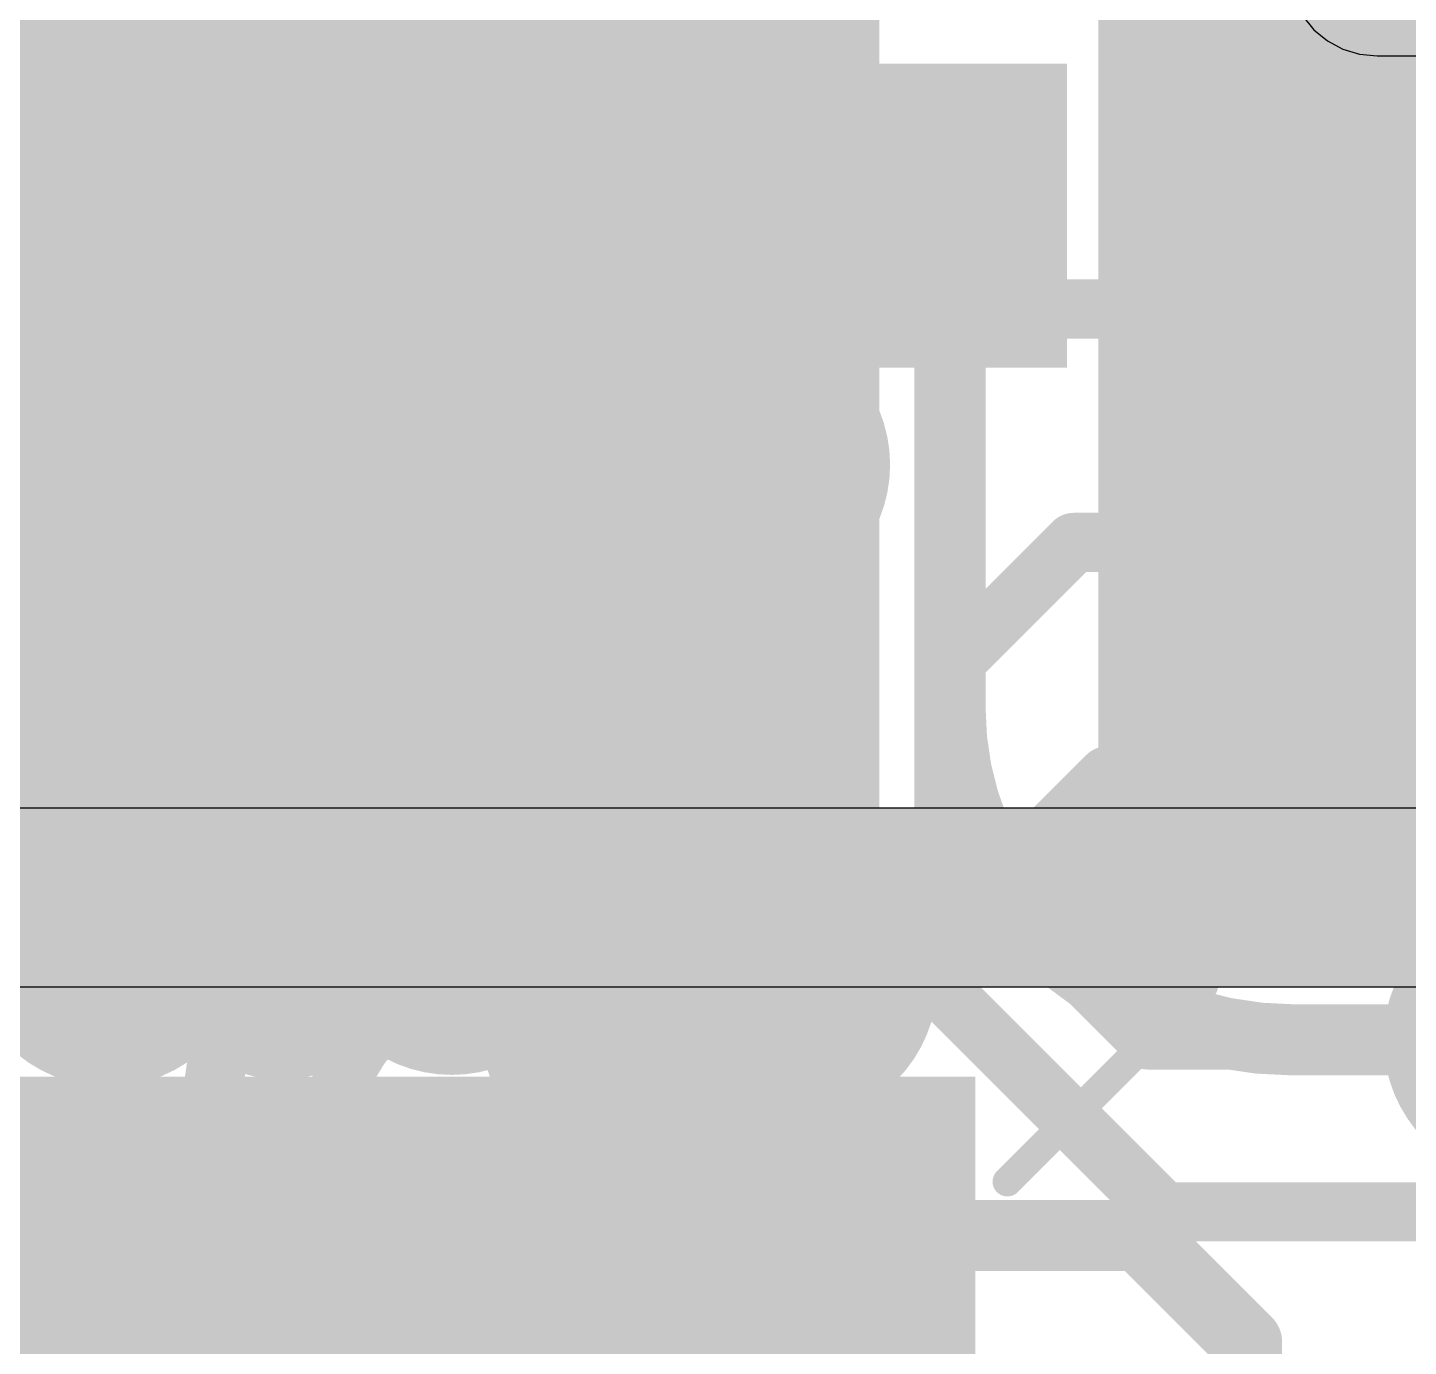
# Model space of a CAD drawing. Header units: millimetres. Extents: x 2.49 to 5.32, y 1.64 to 4.48.
# Drawn here: x 3.8755 to 4.1083, y 2.0143 to 2.2367 of the extents above; entities that cross this region are included whole.
import ezdxf

# ---------------------------------------------------------------- set-up
doc = ezdxf.new("R2010")
doc.units = ezdxf.units.MM
doc.header["$MEASUREMENT"] = 0
for name, color, linetype in [('BottomLayer', 5, 'Continuous'), ('BottomPaste', 16, 'Continuous'), ('BottomSolder', 6, 'Continuous'), ('InternalPlane1', 76, 'Continuous'), ('InternalPlane2', 16, 'Continuous'), ('Mechanical2', 216, 'Continuous'), ('MultiLayer', 9, 'Continuous'), ('TopLayer', 1, 'Continuous'), ('TopOverlay', 2, 'Continuous'), ('TopPaste', 8, 'Continuous'), ('TopSolder', 216, 'Continuous'), ('ViaHoleLayer', 16, 'Continuous')]:
    doc.layers.add(name, color=color, linetype=linetype)

# ---------------------------------------------------------------- blocks, each defined once
blk = doc.blocks.new('M55_7012042R_B_4')
at = {"layer": 'BottomLayer'}
for points in [[(-0.19075, -0.12992), (-0.15925, -0.12992), (-0.19075, -0.08661), (-0.15925, -0.08661)], [(-0.14075, -0.12992), (-0.10925, -0.12992), (-0.14075, -0.08661), (-0.10925, -0.08661)], [(-0.09075, -0.12992), (-0.05925, -0.12992), (-0.09075, -0.08661), (-0.05925, -0.08661)], [(-0.04075, -0.12992), (-0.00925, -0.12992), (-0.04075, -0.08661), (-0.00925, -0.08661)], [(0.00925, -0.12992), (0.04075, -0.12992), (0.00925, -0.08661), (0.04075, -0.08661)]]:
    blk.add_solid(points, dxfattribs=at)
at = {"layer": 'BottomPaste'}
for points in [[(-0.19075, -0.12992), (-0.15925, -0.12992), (-0.19075, -0.08661), (-0.15925, -0.08661)], [(-0.14075, -0.12992), (-0.10925, -0.12992), (-0.14075, -0.08661), (-0.10925, -0.08661)], [(-0.09075, -0.12992), (-0.05925, -0.12992), (-0.09075, -0.08661), (-0.05925, -0.08661)], [(-0.04075, -0.12992), (-0.00925, -0.12992), (-0.04075, -0.08661), (-0.00925, -0.08661)], [(0.00925, -0.12992), (0.04075, -0.12992), (0.00925, -0.08661), (0.04075, -0.08661)]]:
    blk.add_solid(points, dxfattribs=at)
at = {"layer": 'BottomSolder'}
for points in [[(-0.19475, -0.13392), (-0.15525, -0.13392), (-0.19475, -0.08261), (-0.15525, -0.08261)], [(-0.14475, -0.13392), (-0.10525, -0.13392), (-0.14475, -0.08261), (-0.10525, -0.08261)], [(-0.09475, -0.13392), (-0.05525, -0.13392), (-0.09475, -0.08261), (-0.05525, -0.08261)], [(-0.04475, -0.13392), (-0.00525, -0.13392), (-0.04475, -0.08261), (-0.00525, -0.08261)], [(0.00525, -0.13392), (0.04475, -0.13392), (0.00525, -0.08261), (0.04475, -0.08261)]]:
    blk.add_solid(points, dxfattribs=at)
blk = doc.blocks.new('48__________7_7__35')
at = {"layer": 'TopLayer'}
for points in [[(-0.09843, 0.09843), (-0.09843, -0.09843), (0.09843, 0.09843), (0.09843, -0.09843)], [(0.14331, 0.03583), (0.14331, 0.02323), (0.19134, 0.03583), (0.19134, 0.02323)], [(0.14331, 0.01614), (0.14331, 0.00354), (0.19134, 0.01614), (0.19134, 0.00354)], [(0.14331, -0.00354), (0.14331, -0.01614), (0.19134, -0.00354), (0.19134, -0.01614)], [(0.14331, -0.02323), (0.14331, -0.03583), (0.19134, -0.02323), (0.19134, -0.03583)], [(0.14331, -0.04291), (0.14331, -0.05551), (0.19134, -0.04291), (0.19134, -0.05551)], [(0.14331, -0.0626), (0.14331, -0.0752), (0.19134, -0.0626), (0.19134, -0.0752)], [(0.14331, -0.08228), (0.14331, -0.09488), (0.19134, -0.08228), (0.19134, -0.09488)], [(0.14331, -0.10197), (0.14331, -0.11457), (0.19134, -0.10197), (0.19134, -0.11457)], [(-0.03583, -0.14331), (-0.03583, -0.19134), (-0.02323, -0.14331), (-0.02323, -0.19134)], [(-0.01614, -0.14331), (-0.01614, -0.19134), (-0.00354, -0.14331), (-0.00354, -0.19134)], [(0.00354, -0.14331), (0.00354, -0.19134), (0.01614, -0.14331), (0.01614, -0.19134)], [(0.02323, -0.14331), (0.02323, -0.19134), (0.03583, -0.14331), (0.03583, -0.19134)], [(0.04291, -0.14331), (0.04291, -0.19134), (0.05551, -0.14331), (0.05551, -0.19134)], [(0.0626, -0.14331), (0.0626, -0.19134), (0.0752, -0.14331), (0.0752, -0.19134)], [(0.08228, -0.14331), (0.08228, -0.19134), (0.09488, -0.14331), (0.09488, -0.19134)], [(0.10197, -0.14331), (0.10197, -0.19134), (0.11457, -0.14331), (0.11457, -0.19134)]]:
    blk.add_solid(points, dxfattribs=at)
at = {"layer": 'TopOverlay', "const_width": 0.005}
blk.add_lwpolyline([(0.124, -0.157), (0.157, -0.124)], dxfattribs=at)
at = {"layer": 'TopOverlay', "const_width": 0.0025}
for points in [[(0.15575, -0.124, 1), (0.15825, -0.124, 1)], [(0.12275, -0.157, 1), (0.12525, -0.157, 1)]]:
    blk.add_lwpolyline(points, format="xyb", close=True, dxfattribs=at)
at = {"layer": 'TopPaste'}
for points in [[(-0.09843, 0.09843), (-0.09843, -0.09843), (0.09843, 0.09843), (0.09843, -0.09843)], [(0.14331, 0.03583), (0.14331, 0.02323), (0.19134, 0.03583), (0.19134, 0.02323)], [(0.14331, 0.01614), (0.14331, 0.00354), (0.19134, 0.01614), (0.19134, 0.00354)], [(0.14331, -0.00354), (0.14331, -0.01614), (0.19134, -0.00354), (0.19134, -0.01614)], [(0.14331, -0.02323), (0.14331, -0.03583), (0.19134, -0.02323), (0.19134, -0.03583)], [(0.14331, -0.04291), (0.14331, -0.05551), (0.19134, -0.04291), (0.19134, -0.05551)], [(0.14331, -0.0626), (0.14331, -0.0752), (0.19134, -0.0626), (0.19134, -0.0752)], [(0.14331, -0.08228), (0.14331, -0.09488), (0.19134, -0.08228), (0.19134, -0.09488)], [(0.14331, -0.10197), (0.14331, -0.11457), (0.19134, -0.10197), (0.19134, -0.11457)], [(-0.03583, -0.14331), (-0.03583, -0.19134), (-0.02323, -0.14331), (-0.02323, -0.19134)], [(-0.01614, -0.14331), (-0.01614, -0.19134), (-0.00354, -0.14331), (-0.00354, -0.19134)], [(0.00354, -0.14331), (0.00354, -0.19134), (0.01614, -0.14331), (0.01614, -0.19134)], [(0.02323, -0.14331), (0.02323, -0.19134), (0.03583, -0.14331), (0.03583, -0.19134)], [(0.04291, -0.14331), (0.04291, -0.19134), (0.05551, -0.14331), (0.05551, -0.19134)], [(0.0626, -0.14331), (0.0626, -0.19134), (0.0752, -0.14331), (0.0752, -0.19134)], [(0.08228, -0.14331), (0.08228, -0.19134), (0.09488, -0.14331), (0.09488, -0.19134)], [(0.10197, -0.14331), (0.10197, -0.19134), (0.11457, -0.14331), (0.11457, -0.19134)]]:
    blk.add_solid(points, dxfattribs=at)
at = {"layer": 'TopSolder'}
for points in [[(-0.10243, 0.10243), (-0.10243, -0.10243), (0.10243, 0.10243), (0.10243, -0.10243)], [(0.13931, 0.03983), (0.13931, 0.01923), (0.19534, 0.03983), (0.19534, 0.01923)], [(0.13931, 0.02014), (0.13931, -0.00046), (0.19534, 0.02014), (0.19534, -0.00046)], [(0.13931, 0.00046), (0.13931, -0.02014), (0.19534, 0.00046), (0.19534, -0.02014)], [(0.13931, -0.01923), (0.13931, -0.03983), (0.19534, -0.01923), (0.19534, -0.03983)], [(0.13931, -0.03891), (0.13931, -0.05951), (0.19534, -0.03891), (0.19534, -0.05951)], [(0.13931, -0.0586), (0.13931, -0.0792), (0.19534, -0.0586), (0.19534, -0.0792)], [(0.13931, -0.07828), (0.13931, -0.09888), (0.19534, -0.07828), (0.19534, -0.09888)], [(0.13931, -0.09797), (0.13931, -0.11857), (0.19534, -0.09797), (0.19534, -0.11857)], [(-0.05951, -0.13931), (-0.05951, -0.19534), (-0.03891, -0.13931), (-0.03891, -0.19534)], [(-0.03983, -0.13931), (-0.03983, -0.19534), (-0.01923, -0.13931), (-0.01923, -0.19534)], [(-0.02014, -0.13931), (-0.02014, -0.19534), (0.00046, -0.13931), (0.00046, -0.19534)], [(-0.00046, -0.13931), (-0.00046, -0.19534), (0.02014, -0.13931), (0.02014, -0.19534)], [(0.01923, -0.13931), (0.01923, -0.19534), (0.03983, -0.13931), (0.03983, -0.19534)], [(0.03891, -0.13931), (0.03891, -0.19534), (0.05951, -0.13931), (0.05951, -0.19534)], [(0.0586, -0.13931), (0.0586, -0.19534), (0.0792, -0.13931), (0.0792, -0.19534)], [(0.07828, -0.13931), (0.07828, -0.19534), (0.09888, -0.13931), (0.09888, -0.19534)], [(0.09797, -0.13931), (0.09797, -0.19534), (0.11857, -0.13931), (0.11857, -0.19534)]]:
    blk.add_solid(points, dxfattribs=at)

msp = doc.modelspace()

# ---------------------------------------------------------------- linework, layer by layer
at = {"layer": 'BottomLayer'}
for points, const_width in [([(3.881, 2.13158), (3.881, 2.205)], 0.01), ([(3.931, 2.17842), (3.931, 2.205)], 0.01), ([(3.981, 2.19742), (3.981, 2.205)], 0.01), ([(4.031, 2.122), (4.031, 2.205)], 0.012), ([(4.081, 2.15), (4.081, 2.205)], 0.012), ([(4.081, 2.15), (4.156, 2.075)], 0.012), ([(3.92539, 2.10039), (3.95171, 2.12671)], 0.01), ([(3.89819, 2.10419), (3.90171, 2.10771)], 0.01), ([(4.08895, 2.066), (4.128, 2.066)], 0.012), ([(3.757, 2.033), (4.063, 2.033)], 0.012), ([(4.063, 2.033), (4.081, 2.015)], 0.012), ([(4.081, 1.98846), (4.081, 2.015)], 0.012)]:
    msp.add_lwpolyline(points, dxfattribs=dict(at, const_width=const_width))
for points, const_width in [([(3.8785, 2.205, 1), (3.8835, 2.205, 1)], 0.005), ([(3.9285, 2.205, 1), (3.9335, 2.205, 1)], 0.005), ([(3.9785, 2.205, 1), (3.9835, 2.205, 1)], 0.005), ([(4.028, 2.205, 1), (4.034, 2.205, 1)], 0.006), ([(4.078, 2.205, 1), (4.084, 2.205, 1)], 0.006), ([(3.9785, 2.19742, 1), (3.9835, 2.19742, 1)], 0.005), ([(3.9785, 2.19742, 1), (3.9835, 2.19742, 1)], 0.005), ([(3.9285, 2.17842, 1), (3.9335, 2.17842, 1)], 0.005), ([(3.9285, 2.17842, 1), (3.9335, 2.17842, 1)], 0.005), ([(3.90257, 2.163, 1), (3.91143, 2.163, 1)], 0.00886), ([(3.94757, 2.163, 1), (3.95643, 2.163, 1)], 0.00886), ([(3.99257, 2.163, 1), (4.00143, 2.163, 1)], 0.00886), ([(4.078, 2.15, 1), (4.084, 2.15, 1)], 0.006), ([(4.078, 2.15, 1), (4.084, 2.15, 1)], 0.006), ([(3.8785, 2.13158, 1), (3.8835, 2.13158, 1)], 0.005), ([(3.8785, 2.13158, 1), (3.8835, 2.13158, 1)], 0.005), ([(3.94921, 2.12671, 1), (3.95421, 2.12671, 1)], 0.005), ([(3.94921, 2.12671, 1), (3.95421, 2.12671, 1)], 0.005), ([(4.028, 2.122, 1), (4.034, 2.122, 1)], 0.006), ([(4.028, 2.122, 1), (4.034, 2.122, 1)], 0.006), ([(3.89921, 2.10771, 1), (3.90421, 2.10771, 1)], 0.005), ([(3.89921, 2.10771, 1), (3.90421, 2.10771, 1)], 0.005), ([(3.89569, 2.10419, 1), (3.90069, 2.10419, 1)], 0.005), ([(3.89569, 2.10419, 1), (3.90069, 2.10419, 1)], 0.005), ([(3.92289, 2.10039, 1), (3.92789, 2.10039, 1)], 0.005), ([(3.92289, 2.10039, 1), (3.92789, 2.10039, 1)], 0.005), ([(3.94257, 2.084, 1), (3.95143, 2.084, 1)], 0.00886), ([(3.88457, 2.082, 1), (3.89343, 2.082, 1)], 0.00886), ([(3.91389, 2.08331, 1), (3.92274, 2.08331, 1)], 0.00886), ([(3.91581, 2.08331, 1), (3.92081, 2.08331, 1)], 0.005), ([(4.044, 2.08338, 1), (4.05, 2.08338, 1)], 0.006), ([(4.044, 2.08338, 1), (4.05, 2.08338, 1)], 0.006), ([(3.8865, 2.082, 1), (3.8915, 2.082, 1)], 0.005), ([(4.00057, 2.076, 1), (4.00943, 2.076, 1)], 0.00886), ([(3.97107, 2.069, 1), (3.97993, 2.069, 1)], 0.00886), ([(4.08595, 2.066, 1), (4.09195, 2.066, 1)], 0.006), ([(4.08595, 2.066, 1), (4.09195, 2.066, 1)], 0.006), ([(4.06, 2.033, 1), (4.066, 2.033, 1)], 0.006), ([(4.06, 2.033, 1), (4.066, 2.033, 1)], 0.006), ([(4.078, 2.015, 1), (4.084, 2.015, 1)], 0.006), ([(4.078, 2.015, 1), (4.084, 2.015, 1)], 0.006)]:
    msp.add_lwpolyline(points, format="xyb", close=True, dxfattribs=dict(at, const_width=const_width))
for points, const_width in [([(3.981, 2.19742, -0.198912), (3.95171, 2.12671)], 0.01), ([(3.931, 2.17842, -0.198912), (3.90171, 2.10771)], 0.01), ([(3.881, 2.13158, -0.198912), (3.8615, 2.0845)], 0.01), ([(4.047, 2.08338, -0.198912), (4.031, 2.122)], 0.012), ([(3.889, 2.082, -0.198912), (3.89819, 2.10419)], 0.01), ([(3.91831, 2.08331, -0.198912), (3.92539, 2.10039)], 0.01), ([(4.08895, 2.066, -0.198912), (4.047, 2.08338)], 0.012)]:
    msp.add_lwpolyline(points, format="xyb", dxfattribs=dict(at, const_width=const_width))
at = {"layer": 'BottomSolder', "const_width": 0.01286}
for points in [[(3.90057, 2.163, 1), (3.91343, 2.163, 1)], [(3.94557, 2.163, 1), (3.95843, 2.163, 1)], [(3.99057, 2.163, 1), (4.00343, 2.163, 1)], [(3.91189, 2.08331, 1), (3.92474, 2.08331, 1)], [(3.94057, 2.084, 1), (3.95343, 2.084, 1)], [(3.88257, 2.082, 1), (3.89543, 2.082, 1)], [(3.99857, 2.076, 1), (4.01143, 2.076, 1)], [(3.96907, 2.069, 1), (3.98193, 2.069, 1)]]:
    msp.add_lwpolyline(points, format="xyb", close=True, dxfattribs=at)
at = {"layer": 'InternalPlane1'}
for p, q in [((4.09047, 2.23863), (4.09234, 2.23634)), ((4.09234, 2.23634), (4.09463, 2.23447)), ((4.09463, 2.23447), (4.09723, 2.23307)), ((4.09723, 2.23307), (4.10006, 2.23222)), ((4.10006, 2.23222), (4.103, 2.23193)), ((4.103, 2.23193), (4.17493, 2.23193)), ((4.17493, 2.10507), (3.86907, 2.10507)), ((3.86907, 2.07493), (4.19, 2.07493))]:
    msp.add_line(p, q, dxfattribs=at)
at = {"layer": 'InternalPlane1', "const_width": 0.03}
for points in [[(4.103, 2.247), (4.103, 2.355)], [(4.103, 2.247), (4.76, 2.247)], [(3.86, 2.09), (4.19, 2.09)]]:
    msp.add_lwpolyline(points, dxfattribs=at)
at = {"layer": 'InternalPlane1'}
for points, const_width in [([(4.0955, 2.247, 1), (4.1105, 2.247, 1)], 0.015), ([(4.0955, 2.247, 1), (4.1105, 2.247, 1)], 0.015), ([(3.84405, 2.163, 1), (3.86795, 2.163, 1)], 0.02391), ([(3.89505, 2.163, 1), (3.91895, 2.163, 1)], 0.02391), ([(3.94005, 2.163, 1), (3.96395, 2.163, 1)], 0.02391), ([(3.98505, 2.163, 1), (4.00895, 2.163, 1)], 0.02391), ([(3.84405, 2.128, 1), (3.86795, 2.128, 1)], 0.02391), ([(3.84955, 2.0845, 1), (3.87345, 2.0845, 1)], 0.02391), ([(3.90636, 2.08331, 1), (3.93027, 2.08331, 1)], 0.02391), ([(3.93505, 2.084, 1), (3.95895, 2.084, 1)], 0.02391), ([(3.87705, 2.082, 1), (3.90095, 2.082, 1)], 0.02391), ([(3.99305, 2.076, 1), (4.01695, 2.076, 1)], 0.02391), ([(4.11605, 2.066, 1), (4.13995, 2.066, 1)], 0.02391)]:
    msp.add_lwpolyline(points, format="xyb", close=True, dxfattribs=dict(at, const_width=const_width))
at = {"layer": 'InternalPlane2', "const_width": 0.02391}
for points in [[(3.84955, 2.0845, 1), (3.87345, 2.0845, 1)], [(3.90636, 2.08331, 1), (3.93027, 2.08331, 1)], [(3.87705, 2.082, 1), (3.90095, 2.082, 1)], [(3.96355, 2.069, 1), (3.98745, 2.069, 1)], [(4.11605, 2.066, 1), (4.13995, 2.066, 1)]]:
    msp.add_lwpolyline(points, format="xyb", close=True, dxfattribs=at)
at = {"layer": 'Mechanical2', "const_width": 0.015}
msp.add_lwpolyline([(5.30364, 3.062, 1), (2.50836, 3.062, 1)], format="xyb", close=True, dxfattribs=at)
at = {"layer": 'MultiLayer', "const_width": 0.00886}
for points in [[(3.90257, 2.163, 1), (3.91143, 2.163, 1)], [(3.94757, 2.163, 1), (3.95643, 2.163, 1)], [(3.99257, 2.163, 1), (4.00143, 2.163, 1)], [(3.94257, 2.084, 1), (3.95143, 2.084, 1)], [(3.88457, 2.082, 1), (3.89343, 2.082, 1)], [(3.91389, 2.08331, 1), (3.92274, 2.08331, 1)], [(4.00057, 2.076, 1), (4.00943, 2.076, 1)], [(3.97107, 2.069, 1), (3.97993, 2.069, 1)]]:
    msp.add_lwpolyline(points, format="xyb", close=True, dxfattribs=at)
at = {"layer": 'TopLayer'}
for points, const_width in [([(4.084, 2.22863), (4.09479, 2.22863)], 0.008), ([(4.09479, 2.22863), (4.09566, 2.2295)], 0.008), ([(4.09566, 2.2295), (4.19779, 2.2295)], 0.008), ([(3.74935, 2.20894), (3.90683, 2.20894)], 0.01), ([(3.90683, 2.20894), (3.91668, 2.1991)], 0.01), ([(4.084, 2.20894), (4.13694, 2.20894)], 0.01), ([(3.82809, 2.11052), (3.91668, 2.1991)], 0.01), ([(3.93412, 2.19188), (3.9462, 2.1798)], 0.01), ([(3.93412, 2.18926), (4.084, 2.18926)], 0.01), ([(3.93141, 2.165), (3.9462, 2.1798)], 0.01), ([(4.084, 2.16957), (4.12843, 2.16957)], 0.01), ([(3.907, 2.165), (3.93141, 2.165)], 0.01), ([(4.03, 2.128), (4.05189, 2.14989)], 0.01), ([(4.05189, 2.14989), (4.084, 2.14989)], 0.01), ([(4.03, 2.074), (4.03, 2.128)], 0.01), ([(4.047, 2.1), (4.05752, 2.11052)], 0.01), ([(4.05752, 2.11052), (4.084, 2.11052)], 0.01), ([(4.047, 2.08338), (4.047, 2.1)], 0.01), ([(4.047, 2.08338), (4.06438, 2.066)], 0.01), ([(3.89069, 2.08169), (3.891, 2.082)], 0.01), ([(3.93493, 2.06893), (3.94488, 2.07888)], 0.01), ([(3.94488, 2.07888), (3.94488, 2.07888)], 0.01), ([(3.88715, 2.03178), (3.88715, 2.07753)], 0.01), ([(3.9755, 2.043), (3.9755, 2.069)], 0.025), ([(4.03, 2.074), (4.067, 2.037)], 0.01), ([(4.06438, 2.066), (4.128, 2.066)], 0.01), ([(4.013, 2.04107), (4.013, 2.05669)], 0.012), ([(3.90683, 2.03178), (3.90683, 2.0556)], 0.01), ([(3.92652, 2.03921), (3.92652, 2.04863)], 0.01), ([(4.067, 2.037), (4.156, 2.037)], 0.01)]:
    msp.add_lwpolyline(points, dxfattribs=dict(at, const_width=const_width))
for points, const_width in [([(4.082, 2.22863, 1), (4.086, 2.22863, 1)], 0.004), ([(4.09279, 2.22863, 1), (4.09679, 2.22863, 1)], 0.004), ([(4.09279, 2.22863, 1), (4.09679, 2.22863, 1)], 0.004), ([(4.09366, 2.2295, 1), (4.09766, 2.2295, 1)], 0.004), ([(4.09366, 2.2295, 1), (4.09766, 2.2295, 1)], 0.004), ([(3.90433, 2.20894, 1), (3.90933, 2.20894, 1)], 0.005), ([(3.90433, 2.20894, 1), (3.90933, 2.20894, 1)], 0.005), ([(4.0815, 2.20894, 1), (4.0865, 2.20894, 1)], 0.005), ([(3.91418, 2.1991, 1), (3.91918, 2.1991, 1)], 0.005), ([(3.91418, 2.1991, 1), (3.91918, 2.1991, 1)], 0.005), ([(3.91418, 2.1991, 1), (3.91918, 2.1991, 1)], 0.005), ([(3.93162, 2.19188, 1), (3.93662, 2.19188, 1)], 0.005), ([(3.93162, 2.19188, 1), (3.93662, 2.19188, 1)], 0.005), ([(3.93162, 2.18926, 1), (3.93662, 2.18926, 1)], 0.005), ([(4.0815, 2.18926, 1), (4.0865, 2.18926, 1)], 0.005), ([(3.9437, 2.1798, 1), (3.9487, 2.1798, 1)], 0.005), ([(3.9437, 2.1798, 1), (3.9487, 2.1798, 1)], 0.005), ([(4.0815, 2.16957, 1), (4.0865, 2.16957, 1)], 0.005), ([(3.90257, 2.163, 1), (3.91143, 2.163, 1)], 0.00886), ([(3.94757, 2.163, 1), (3.95643, 2.163, 1)], 0.00886), ([(3.99257, 2.163, 1), (4.00143, 2.163, 1)], 0.00886), ([(3.9045, 2.165, 1), (3.9095, 2.165, 1)], 0.005), ([(3.92891, 2.165, 1), (3.93391, 2.165, 1)], 0.005), ([(3.92891, 2.165, 1), (3.93391, 2.165, 1)], 0.005), ([(4.04939, 2.14989, 1), (4.05439, 2.14989, 1)], 0.005), ([(4.04939, 2.14989, 1), (4.05439, 2.14989, 1)], 0.005), ([(4.0815, 2.14989, 1), (4.0865, 2.14989, 1)], 0.005), ([(4.0275, 2.128, 1), (4.0325, 2.128, 1)], 0.005), ([(4.0275, 2.128, 1), (4.0325, 2.128, 1)], 0.005), ([(4.05502, 2.11052, 1), (4.06002, 2.11052, 1)], 0.005), ([(4.05502, 2.11052, 1), (4.06002, 2.11052, 1)], 0.005), ([(4.0815, 2.11052, 1), (4.0865, 2.11052, 1)], 0.005), ([(4.0445, 2.1, 1), (4.0495, 2.1, 1)], 0.005), ([(4.0445, 2.1, 1), (4.0495, 2.1, 1)], 0.005), ([(3.94257, 2.084, 1), (3.95143, 2.084, 1)], 0.00886), ([(3.88457, 2.082, 1), (3.89343, 2.082, 1)], 0.00886), ([(3.91389, 2.08331, 1), (3.92274, 2.08331, 1)], 0.00886), ([(3.91581, 2.08331, 1), (3.92081, 2.08331, 1)], 0.005), ([(3.9445, 2.084, 1), (3.9495, 2.084, 1)], 0.005), ([(4.0445, 2.08338, 1), (4.0495, 2.08338, 1)], 0.005), ([(4.0445, 2.08338, 1), (4.0495, 2.08338, 1)], 0.005), ([(3.8865, 2.082, 1), (3.8915, 2.082, 1)], 0.005), ([(3.88819, 2.08169, 1), (3.89319, 2.08169, 1)], 0.005), ([(3.8885, 2.082, 1), (3.8935, 2.082, 1)], 0.005), ([(3.94238, 2.07888, 1), (3.94738, 2.07888, 1)], 0.005), ([(3.94238, 2.07888, 1), (3.94738, 2.07888, 1)], 0.005), ([(3.94238, 2.07888, 1), (3.94738, 2.07888, 1)], 0.005), ([(3.94238, 2.07888, 1), (3.94738, 2.07888, 1)], 0.005), ([(3.94238, 2.07888, 1), (3.94738, 2.07888, 1)], 0.005), ([(3.94238, 2.07888, 1), (3.94738, 2.07888, 1)], 0.005), ([(4.00057, 2.076, 1), (4.00943, 2.076, 1)], 0.00886), ([(3.88465, 2.07753, 1), (3.88965, 2.07753, 1)], 0.005), ([(3.88465, 2.07753, 1), (3.88965, 2.07753, 1)], 0.005), ([(3.96925, 2.069, 1), (3.98175, 2.069, 1)], 0.0125), ([(4.002, 2.076, 1), (4.008, 2.076, 1)], 0.006), ([(4.0275, 2.074, 1), (4.0325, 2.074, 1)], 0.005), ([(4.0275, 2.074, 1), (4.0325, 2.074, 1)], 0.005), ([(3.97107, 2.069, 1), (3.97993, 2.069, 1)], 0.00886), ([(3.93243, 2.06893, 1), (3.93743, 2.06893, 1)], 0.005), ([(3.93243, 2.06893, 1), (3.93743, 2.06893, 1)], 0.005), ([(4.06188, 2.066, 1), (4.06688, 2.066, 1)], 0.005), ([(4.06188, 2.066, 1), (4.06688, 2.066, 1)], 0.005), ([(4.01, 2.05669, 1), (4.016, 2.05669, 1)], 0.006), ([(4.01, 2.05669, 1), (4.016, 2.05669, 1)], 0.006), ([(3.90433, 2.0556, 1), (3.90933, 2.0556, 1)], 0.005), ([(3.90433, 2.0556, 1), (3.90933, 2.0556, 1)], 0.005), ([(3.96925, 2.043, 1), (3.98175, 2.043, 1)], 0.0125), ([(3.92402, 2.04863, 1), (3.92902, 2.04863, 1)], 0.005), ([(3.92402, 2.04863, 1), (3.92902, 2.04863, 1)], 0.005), ([(4.008, 2.04107, 1), (4.018, 2.04107, 1)], 0.01), ([(4.01, 2.04107, 1), (4.016, 2.04107, 1)], 0.006), ([(3.92402, 2.03921, 1), (3.92902, 2.03921, 1)], 0.005), ([(4.0645, 2.037, 1), (4.0695, 2.037, 1)], 0.005), ([(4.0645, 2.037, 1), (4.0695, 2.037, 1)], 0.005), ([(4.013, 2.029, 1), (4.023, 2.029, 1)], 0.01), ([(3.88465, 2.03178, 1), (3.88965, 2.03178, 1)], 0.005), ([(3.90433, 2.03178, 1), (3.90933, 2.03178, 1)], 0.005)]:
    msp.add_lwpolyline(points, format="xyb", close=True, dxfattribs=dict(at, const_width=const_width))
for points, const_width in [([(3.91668, 2.1991, -0.198912), (3.93412, 2.19188)], 0.01), ([(3.90683, 2.0556, -0.198912), (3.91831, 2.08331)], 0.01), ([(3.947, 2.084, -0.1986), (3.94488, 2.07888)], 0.01), ([(3.88715, 2.07753, -0.198912), (3.889, 2.082)], 0.01), ([(3.94488, 2.07888, -0.000301), (3.94488, 2.07888)], 0.01), ([(4.005, 2.076, -0.198912), (4.013, 2.05669)], 0.012), ([(3.92652, 2.04863, -0.198912), (3.93493, 2.06893)], 0.01), ([(4.018, 2.029, -0.198912), (4.013, 2.04107)], 0.02)]:
    msp.add_lwpolyline(points, format="xyb", dxfattribs=dict(at, const_width=const_width))
for points in [[(3.942, 2.009), (3.98657, 2.009), (3.942, 2.056), (3.98657, 2.056)], [(3.999, 2.009), (4.031, 2.009), (3.999, 2.055), (4.031, 2.055)]]:
    msp.add_solid(points, dxfattribs=at)
at = {"layer": 'TopSolder', "const_width": 0.01286}
for points in [[(3.90057, 2.163, 1), (3.91343, 2.163, 1)], [(3.94557, 2.163, 1), (3.95843, 2.163, 1)], [(3.99057, 2.163, 1), (4.00343, 2.163, 1)], [(3.91189, 2.08331, 1), (3.92474, 2.08331, 1)], [(3.94057, 2.084, 1), (3.95343, 2.084, 1)], [(3.88257, 2.082, 1), (3.89543, 2.082, 1)], [(3.99857, 2.076, 1), (4.01143, 2.076, 1)], [(3.96907, 2.069, 1), (3.98193, 2.069, 1)]]:
    msp.add_lwpolyline(points, format="xyb", close=True, dxfattribs=at)
at = {"layer": 'ViaHoleLayer', "const_width": 0.00591}
for points in [[(3.90405, 2.163, 1), (3.90995, 2.163, 1)], [(3.94905, 2.163, 1), (3.95495, 2.163, 1)], [(3.99405, 2.163, 1), (3.99995, 2.163, 1)], [(3.91536, 2.08331, 1), (3.92127, 2.08331, 1)], [(3.94405, 2.084, 1), (3.94995, 2.084, 1)], [(3.88605, 2.082, 1), (3.89195, 2.082, 1)], [(4.00205, 2.076, 1), (4.00795, 2.076, 1)], [(3.97255, 2.069, 1), (3.97845, 2.069, 1)]]:
    msp.add_lwpolyline(points, format="xyb", close=True, dxfattribs=at)

# ---------------------------------------------------------------- block references
for name, p, rotation in [('48__________7_7__35', (3.91668, 2.1991), 360), ('M55_7012042R_B_4', (3.906, 2.09673), 180)]:
    msp.add_blockref(name, p, dxfattribs=dict(rotation=rotation))

doc.saveas('drawing.dxf')
